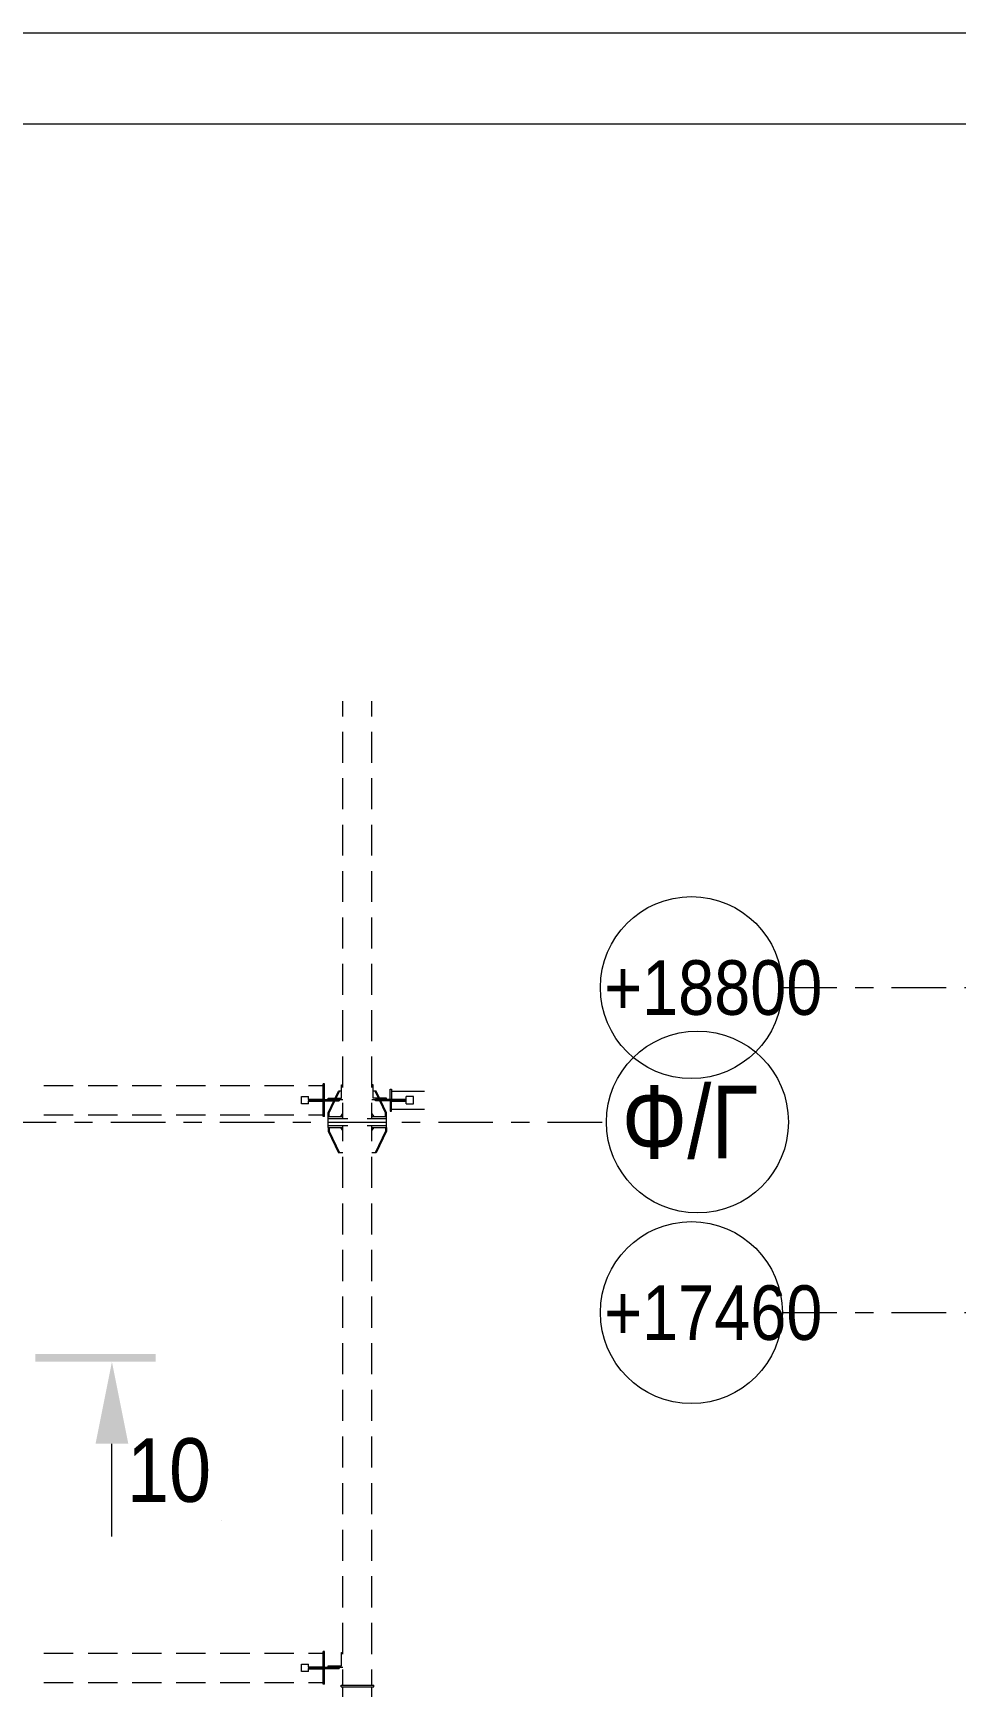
# Model space of a CAD drawing. Header units: millimetres. Extents: x -50 to 544, y -173 to 247.
# Drawn here: x 184.2 to 234.9, y 155.9 to 246.9 of the extents above; entities that cross this region are included whole.
import ezdxf

# ---------------------------------------------------------------- set-up
doc = ezdxf.new("R2010")
doc.units = ezdxf.units.MM
doc.linetypes.add('XKITLINE00', pattern=[0])
doc.linetypes.add('XKITLINE03', pattern=[6, 3, -1, 1, -1])
for name, color, linetype, lineweight in [('DrawingSheet', 5, 'Continuous', 0), ('Part', 2, 'Continuous', 0), ('S-GRID', 1, 'Continuous', 0), ('Section', 6, 'Continuous', 0)]:
    doc.layers.add(name, color=color, linetype=linetype, lineweight=lineweight)
doc.styles.add('GOST type A', font='ARIAL.TTF')

msp = doc.modelspace()

# ---------------------------------------------------------------- hatches: boundary and pattern name
at = {"layer": 'Section'}
for points in [[(184.312, 174.24), (190.912, 174.24), (190.912, 173.82), (184.312, 173.82)], [(188.512, 173.82), (189.412, 169.32), (187.612, 169.32)]]:
    msp.add_hatch(color=256, dxfattribs=at).paths.add_polyline_path(points, flags=17)

# ---------------------------------------------------------------- linework, layer by layer
at = {"layer": 'DrawingSheet', "linetype": 'XKITLINE00', "lineweight": 0}
for p, q in [((544.265, 246.854), (-49.735, 246.854)), ((539.265, 241.854), (-29.735, 241.854))]:
    msp.add_line(p, q, dxfattribs=at)
at = {"layer": 'Part', "linetype": 'XKITLINE00', "lineweight": 0}
for p, q in [((201.2, 209.289), (201.2, 210.139)), ((202.8, 209.289), (202.8, 210.139)), ((201.2, 206.741), (201.2, 208.44)), ((202.8, 206.741), (202.8, 208.44)), ((201.2, 204.192), (201.2, 205.891)), ((202.8, 204.192), (202.8, 205.891)), ((201.2, 201.643), (201.2, 203.342)), ((202.8, 201.643), (202.8, 203.342)), ((201.2, 199.094), (201.2, 200.793)), ((202.8, 199.094), (202.8, 200.793)), ((201.2, 196.545), (201.2, 198.245)), ((202.8, 196.545), (202.8, 198.245)), ((201.2, 193.997), (201.2, 195.696)), ((202.8, 193.997), (202.8, 195.696)), ((201.2, 191.448), (201.2, 193.147)), ((202.8, 191.448), (202.8, 193.147)), ((201.2, 188.899), (201.2, 190.598)), ((202.8, 188.899), (202.8, 190.598)), ((200.2, 189.1), (200.12, 189.1)), ((200.12, 188.24), (200.12, 189.1)), ((200.2, 188.24), (200.2, 189.1)), ((184.776, 189), (186.392, 189)), ((187.199, 189), (188.814, 189)), ((189.622, 189), (191.237, 189)), ((192.044, 189), (193.66, 189)), ((194.467, 189), (196.082, 189)), ((196.89, 189), (198.505, 189)), ((198.92, 188), (198.92, 188.4)), ((198.92, 188.4), (199.32, 188.4)), ((199.312, 189), (200.12, 189)), ((199.32, 188.24), (199.32, 188.4)), ((199.32, 188.25), (200.12, 188.25)), ((199.32, 188.24), (199.32, 188.16)), ((199.32, 188.24), (201, 188.24)), ((200.2, 188.24), (200.12, 188.24)), ((200.4, 188.24), (200.4, 188.31)), ((200.4, 188.31), (201.13, 188.31)), ((200.782, 188.31), (200.966, 188.7)), ((200.838, 188.31), (201.022, 188.7)), ((201.13, 188.7), (200.966, 188.7)), ((201, 188.24), (201.2, 188.24)), ((201, 188.24), (201, 188.16)), ((201.13, 188.31), (201.13, 189.04)), ((201.13, 189.04), (201.2, 189.04)), ((202.87, 189.04), (202.8, 189.04)), ((202.8, 188.24), (203.6, 188.24)), ((202.87, 188.31), (202.87, 189.04)), ((203.034, 188.7), (202.87, 188.7)), ((203.6, 188.31), (202.87, 188.31)), ((203.162, 188.31), (202.978, 188.7)), ((204.68, 188.24), (203, 188.24)), ((203, 188.16), (203, 188.24)), ((203.218, 188.31), (203.034, 188.7)), ((203.6, 188.24), (203.6, 188.31)), ((203.8, 188.24), (203.8, 188.8)), ((203.8, 188.8), (203.88, 188.8)), ((203.88, 188.8), (203.88, 188.24)), ((203.88, 188.7), (205.685, 188.7)), ((203.88, 188.25), (204.68, 188.25)), ((205.08, 188.4), (204.68, 188.4)), ((204.68, 188.24), (204.68, 188.4)), ((204.68, 188.16), (204.68, 188.24)), ((205.08, 188), (205.08, 188.4)), ((184.776, 187.4), (186.392, 187.4)), ((187.199, 187.4), (188.814, 187.4)), ((189.622, 187.4), (191.237, 187.4)), ((192.044, 187.4), (193.66, 187.4)), ((194.467, 187.4), (196.082, 187.4)), ((196.89, 187.4), (198.505, 187.4)), ((199.32, 188), (198.92, 188)), ((199.312, 187.4), (200.12, 187.4)), ((199.32, 188.16), (201, 188.16)), ((199.32, 188), (199.32, 188.16)), ((199.32, 188.15), (200.107, 188.15)), ((200.2, 188.16), (200.12, 188.16)), ((200.12, 187.3), (200.12, 188.16)), ((200.2, 187.3), (200.12, 187.3)), ((200.2, 187.3), (200.2, 188.16)), ((200.4, 187.5), (200.711, 188.16)), ((200.4, 187.3), (200.4, 187.5)), ((200.4, 187.5), (200.457, 187.5)), ((200.4, 187.2), (200.4, 187.3)), ((200.4, 187.3), (201.2, 187.3)), ((200.457, 187.5), (200.768, 188.16)), ((200.457, 187.3), (200.457, 187.5)), ((201.087, 187.3), (201.2, 187.46)), ((201.2, 187.2), (201.2, 188.05)), ((202.8, 187.2), (202.8, 188.05)), ((202.913, 187.3), (202.8, 187.46)), ((202.8, 187.3), (203.6, 187.3)), ((204.68, 188.16), (203, 188.16)), ((203.543, 187.5), (203.232, 188.16)), ((203.6, 187.5), (203.289, 188.16)), ((203.543, 187.3), (203.543, 187.5)), ((203.543, 187.5), (203.6, 187.5)), ((203.6, 187.3), (203.6, 187.5)), ((203.6, 187.2), (203.6, 187.3)), ((203.8, 188.16), (203.8, 187.6)), ((203.8, 187.6), (203.88, 187.6)), ((203.88, 187.6), (203.88, 188.16)), ((203.88, 188.15), (204.68, 188.15)), ((203.88, 187.7), (205.685, 187.7)), ((204.68, 188), (204.68, 188.16)), ((204.68, 188), (205.08, 188)), ((200.4, 187), (200.4, 187.2)), ((200.4, 187.2), (201.467, 187.2)), ((200.4, 187), (201.467, 187)), ((200.4, 186.8), (200.4, 187)), ((200.4, 187), (201.467, 187)), ((200.4, 186.8), (201.467, 186.8)), ((200.4, 186.7), (200.4, 186.8)), ((200.4, 186.7), (201.2, 186.7)), ((200.4, 186.7), (200.4, 186.5)), ((200.4, 186.5), (200.457, 186.5)), ((200.4, 186.5), (200.966, 185.3)), ((200.457, 186.7), (200.457, 186.5)), ((200.457, 186.5), (201.022, 185.3)), ((201.2, 186.54), (201.087, 186.7)), ((201.2, 185.946), (201.2, 186.8)), ((202.533, 187.2), (203.6, 187.2)), ((202.533, 187), (203.6, 187)), ((202.533, 187), (203.6, 187)), ((202.533, 186.8), (203.6, 186.8)), ((202.8, 185.946), (202.8, 186.8)), ((202.8, 186.7), (203.6, 186.7)), ((202.8, 186.54), (202.913, 186.7)), ((203.543, 186.5), (202.978, 185.3)), ((203.6, 186.5), (203.034, 185.3)), ((203.543, 186.7), (203.543, 186.5)), ((203.543, 186.5), (203.6, 186.5)), ((203.6, 187), (203.6, 187.2)), ((203.6, 186.8), (203.6, 187)), ((203.6, 186.7), (203.6, 186.8)), ((203.6, 186.7), (203.6, 186.5)), ((201.2, 185.3), (200.966, 185.3)), ((201.2, 183.383), (201.2, 185.092)), ((203.034, 185.3), (202.8, 185.3)), ((202.8, 183.383), (202.8, 185.092)), ((201.2, 180.821), (201.2, 182.529)), ((202.8, 180.821), (202.8, 182.529)), ((201.2, 178.258), (201.2, 179.967)), ((202.8, 178.258), (202.8, 179.967)), ((201.2, 175.696), (201.2, 177.404)), ((202.8, 175.696), (202.8, 177.404)), ((201.2, 173.133), (201.2, 174.842)), ((202.8, 173.133), (202.8, 174.842)), ((201.2, 170.571), (201.2, 172.279)), ((202.8, 170.571), (202.8, 172.279)), ((201.2, 168.008), (201.2, 169.717)), ((202.8, 168.008), (202.8, 169.717)), ((201.2, 165.446), (201.2, 167.154)), ((202.8, 165.446), (202.8, 167.154)), ((201.2, 162.883), (201.2, 164.592)), ((202.8, 162.883), (202.8, 164.592)), ((201.2, 160.321), (201.2, 162.029)), ((202.8, 160.321), (202.8, 162.029)), ((201.2, 157.758), (201.2, 159.467)), ((202.8, 157.758), (202.8, 159.467)), ((184.776, 157.8), (186.392, 157.8)), ((187.199, 157.8), (188.814, 157.8)), ((189.622, 157.8), (191.237, 157.8)), ((192.044, 157.8), (193.66, 157.8)), ((194.467, 157.8), (196.082, 157.8)), ((196.89, 157.8), (198.505, 157.8)), ((199.312, 157.8), (200.12, 157.8)), ((200.2, 157.9), (200.12, 157.9)), ((200.12, 157.04), (200.12, 157.9)), ((200.2, 157.04), (200.2, 157.9)), ((201.13, 157.11), (201.13, 157.84)), ((201.13, 157.84), (201.2, 157.84)), ((198.92, 156.8), (198.92, 157.2)), ((198.92, 157.2), (199.32, 157.2)), ((199.32, 156.8), (198.92, 156.8)), ((199.32, 157.04), (199.32, 157.2)), ((199.32, 157.05), (200.12, 157.05)), ((199.32, 157.04), (199.32, 156.96)), ((199.32, 157.04), (201, 157.04)), ((199.32, 156.96), (201, 156.96)), ((199.32, 156.8), (199.32, 156.96)), ((199.32, 156.95), (200.107, 156.95)), ((200.2, 157.04), (200.12, 157.04)), ((200.2, 156.96), (200.12, 156.96)), ((200.12, 156.1), (200.12, 156.96)), ((200.2, 156.1), (200.2, 156.96)), ((200.4, 157.04), (200.4, 157.11)), ((200.4, 157.11), (201.13, 157.11)), ((201, 157.04), (201, 156.96)), ((201, 157.04), (201.2, 157.04)), ((201.2, 156.05), (201.2, 156.904)), ((202.8, 156.05), (202.8, 156.904)), ((184.776, 156.2), (186.392, 156.2)), ((187.199, 156.2), (188.814, 156.2)), ((189.622, 156.2), (191.237, 156.2)), ((192.044, 156.2), (193.66, 156.2)), ((194.467, 156.2), (196.082, 156.2)), ((196.89, 156.2), (198.505, 156.2)), ((199.312, 156.2), (200.12, 156.2)), ((200.2, 156.1), (200.12, 156.1)), ((201.1, 155.95), (201.1, 156.05)), ((201.1, 156.05), (202.9, 156.05)), ((201.1, 155.95), (202.9, 155.95)), ((201.2, 155.096), (201.2, 155.95)), ((202.8, 155.096), (202.8, 155.95)), ((202.9, 155.95), (202.9, 156.05))]:
    msp.add_line(p, q, dxfattribs=at)
at = {"layer": 'S-GRID', "linetype": 'XKITLINE03', "lineweight": 0}
for p, q in [((225.35, 194.391), (524.366, 194.391)), ((-15.55, 187), (215.685, 187)), ((225.35, 176.524), (524.366, 176.524))]:
    msp.add_line(p, q, dxfattribs=at)
at = {"layer": 'S-GRID', "linetype": 'XKITLINE00', "lineweight": 0}
for centre in [(220.35, 194.391), (220.685, 187), (220.35, 176.524)]:
    msp.add_circle(centre, 5, dxfattribs=at)
at = {"layer": 'Section', "linetype": 'XKITLINE00', "lineweight": 0}
for p, q in [((188.512, 164.22), (188.512, 169.32)), ((194.512, 165.119), (194.512, 165.12)), ((194.512, 165.119), (194.512, 165.119))]:
    msp.add_line(p, q, dxfattribs=at)

# ---------------------------------------------------------------- texts
at = {"layer": 'S-GRID', "style": 'GOST type A', "width": 0.85}
for s, height, p in [('+18800', 3, (215.563, 192.891)), ('Ф/Г', 4, (216.514, 185)), ('+17460', 3, (215.563, 175.024))]:
    msp.add_text(s, height=height, dxfattribs=at).set_placement(p)
at = {"layer": 'Section', "style": 'GOST type A', "width": 0.85}
msp.add_text('10', height=3.5, dxfattribs=at).set_placement((189.342, 166.119))

doc.saveas('drawing.dxf')
